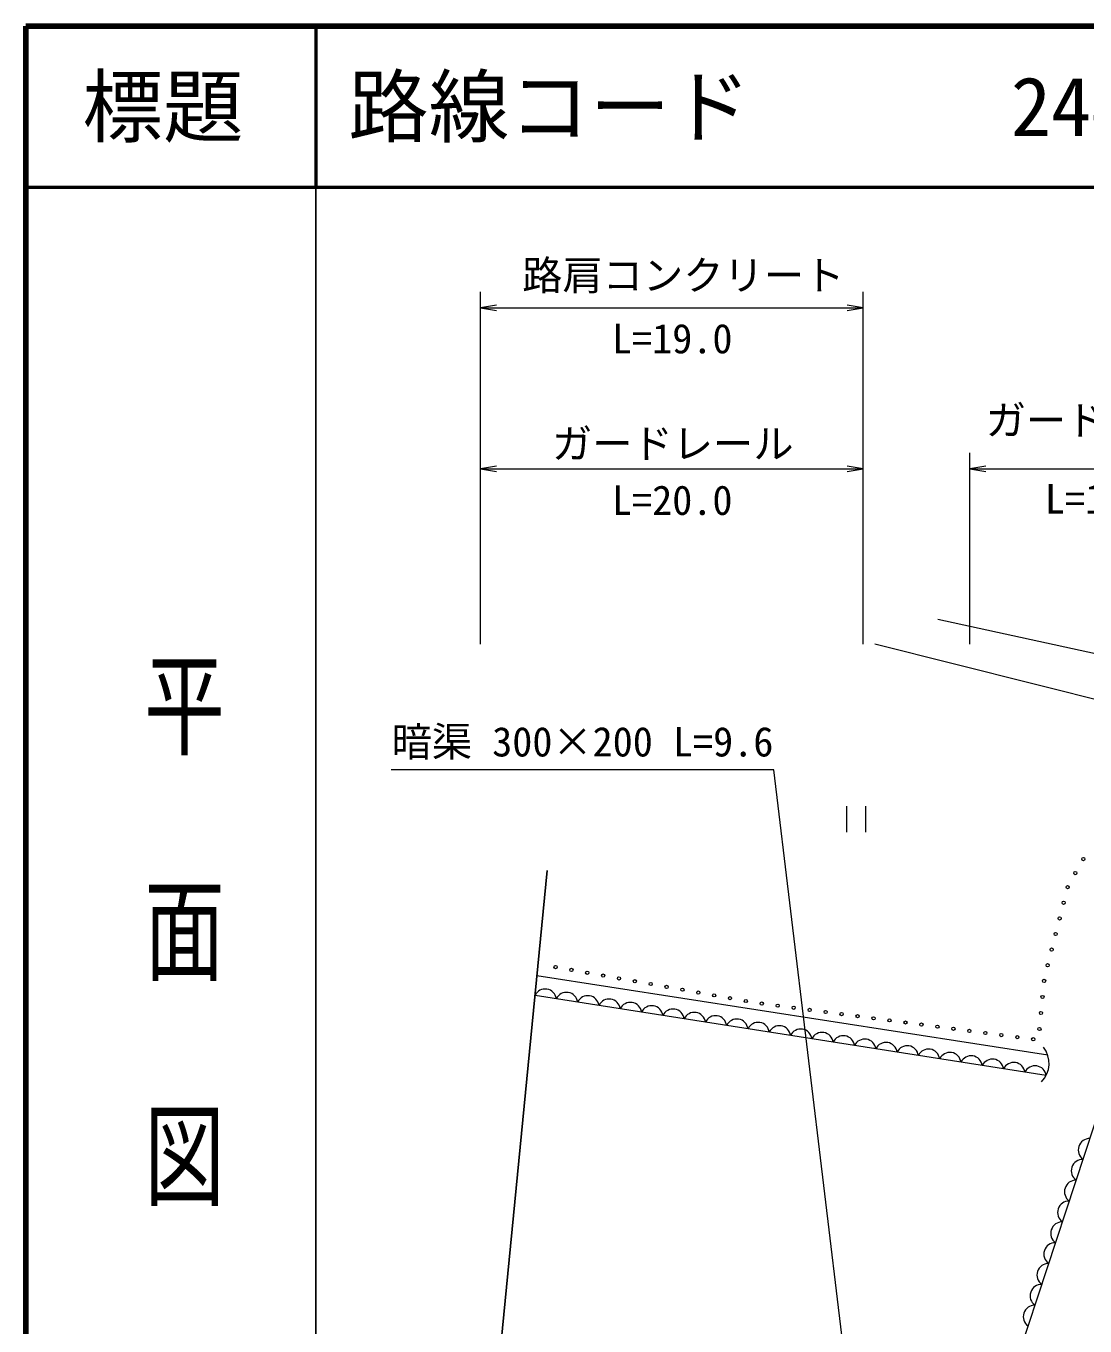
# Model space of a CAD drawing. Units: millimetres, scale not verified. Extents: x 40000 to 680000, y 20000 to 380000.
# Drawn here: x 40000 to 105745, y 299319 to 380000 of the extents above; entities that cross this region are included whole.
import ezdxf
from ezdxf.enums import TextEntityAlignment as Align

# ---------------------------------------------------------------- set-up
doc = ezdxf.new("R2010")
doc.units = ezdxf.units.MM
doc.header["$LTSCALE"] = 1000
for name, color, linetype, lineweight in [('M-BMK-OTRS', 5, 'Continuous', 25), ('M-STR-HTXT', 7, 'Continuous', 13), ('M-TTL', 2, 'Continuous', 140), ('M-TTL-BAND', 7, 'Continuous', 25), ('M-TTL-LINE', 7, 'Continuous', 50), ('M-WORK', 1, 'Continuous', 13), ('引出線', 7, 'Continuous', 13)]:
    doc.layers.add(name, color=color, linetype=linetype, lineweight=lineweight)
doc.layers.add('M-TTL-TXT', color=7, linetype='Continuous')
doc.styles.add('@ＭＳ ゴシック', font='')
doc.styles.add('ＭＳ ゴシック', font='')
doc.styles.get('@ＭＳ ゴシック').set_extended_font_data('@MS Gothic')
doc.styles.get('ＭＳ ゴシック').set_extended_font_data('MS Gothic')

# ---------------------------------------------------------------- blocks, each defined once
blk = doc.blocks.new('open_arrow')
at = {"color": 0, "linetype": 'Continuous', "lineweight": -2}
blk.add_lwpolyline([(7.5, 1.25), (0, 0), (7.5, -1.25)], dxfattribs=at)

msp = doc.modelspace()

# ---------------------------------------------------------------- linework, layer by layer
at = {"layer": 'M-BMK-OTRS'}
msp.add_line((67937, 282208), (72358, 327582), dxfattribs=at)
at = {"layer": 'M-STR-HTXT'}
for p, q in [((68209, 341643), (68209, 363511)), ((91981, 341643), (91981, 363511)), ((68209, 362511), (91981, 362511)), ((98599, 341643), (98599, 353520)), ((68209, 352511), (91981, 352511)), ((98599, 352520), (115352, 352520))]:
    msp.add_line(p, q, dxfattribs=at)
at = {"layer": 'M-TTL'}
for p, q in [((40000, 380000), (40000, 20000)), ((680000, 380000), (40000, 380000))]:
    msp.add_line(p, q, dxfattribs=at)
at = {"layer": 'M-TTL-BAND'}
msp.add_line((58000, 370000), (58000, 20000), dxfattribs=at)
at = {"layer": 'M-TTL-LINE'}
for p, q in [((58000, 380000), (58000, 370000)), ((40000, 370000), (680000, 370000))]:
    msp.add_line(p, q, dxfattribs=at)
at = {"layer": 'M-WORK'}
for p, q in [((96600, 343186), (112877, 339644)), ((112555, 336648), (92689, 341643)), ((90929, 331571), (90929, 329971)), ((92129, 329971), (92129, 331571)), ((71723, 321064), (103429, 316143)), ((103333, 314864), (71603, 319834)), ((106899, 313542), (100073, 292855))]:
    msp.add_line(p, q, dxfattribs=at)
for centre in [(105642, 328296), (105142, 327429), (104665, 326554), (104417, 325585), (104169, 324616), (103920, 323648), (103672, 322679), (72876, 321594), (73861, 321419), (74845, 321243), (75830, 321068), (103424, 321710), (76814, 320892), (77799, 320717), (78783, 320542), (79768, 320366), (103204, 320737), (80752, 320191), (81737, 320015), (82721, 319840), (83706, 319665), (84690, 319489), (103107, 319741), (85677, 319329), (86668, 319198), (87660, 319068), (88651, 318938), (89643, 318808), (90634, 318677), (103011, 318746), (91626, 318547), (92617, 318417), (93609, 318287), (94600, 318156), (95592, 318026), (96583, 317896), (97575, 317766), (98566, 317635), (99558, 317505), (100549, 317375), (101541, 317245), (102532, 317114), (102914, 317751)]:
    msp.add_circle(centre, 100, dxfattribs=at)
for centre, radius, start, end in [((72233, 319535), 698, 7.55932, 154.63758), ((73555, 319328), 698, 7.55932, 154.63758), ((74878, 319121), 698, 7.55932, 154.63758), ((76200, 318914), 698, 7.55932, 154.63758), ((77522, 318707), 698, 7.55932, 154.63758), ((78844, 318499), 698, 7.55932, 154.63758), ((80166, 318292), 698, 7.55932, 154.63758), ((81488, 318085), 698, 7.55932, 154.63758), ((82810, 317878), 698, 7.55932, 154.63758), ((84132, 317671), 698, 7.55932, 154.63758), ((85454, 317464), 698, 7.55932, 154.63758), ((86776, 317257), 698, 7.55932, 154.63758), ((88098, 317050), 698, 7.55932, 154.63758), ((89421, 316843), 698, 7.55932, 154.63758), ((90743, 316636), 698, 7.55932, 154.63758), ((92065, 316429), 698, 7.55932, 154.63758), ((93387, 316222), 698, 7.55932, 154.63758), ((94709, 316015), 698, 7.55932, 154.63758), ((96031, 315808), 698, 7.55932, 154.63758), ((97353, 315600), 698, 7.55932, 154.63758), ((101845, 315618), 1669, 316.32253, 37.04191), ((98675, 315393), 698, 7.55932, 154.63758), ((99997, 315186), 698, 7.55932, 154.63758), ((101319, 314979), 698, 7.55932, 154.63758), ((102641, 314772), 698, 7.55932, 154.63758), ((106035, 310242), 713, 89.14625, 234.335), ((105608, 308949), 713, 89.14625, 234.335), ((105182, 307657), 713, 89.14625, 234.335), ((104755, 306364), 713, 89.14625, 234.335), ((104328, 305071), 713, 89.14625, 234.335), ((103902, 303778), 713, 89.14625, 234.335), ((103475, 302485), 713, 89.14625, 234.335), ((103049, 301192), 713, 89.14625, 234.335), ((102622, 299899), 713, 89.14625, 234.335)]:
    msp.add_arc(centre, radius, start, end, dxfattribs=at)
at = {"layer": '引出線'}
msp.add_lwpolyline([(92749, 281212), (86421, 333832), (62671, 333832)], dxfattribs=at)

# ---------------------------------------------------------------- block references
at = {"layer": 'M-STR-HTXT', "xscale": 133, "yscale": 133}
for p in [(68209, 362511), (68209, 352511), (98599, 352520)]:
    msp.add_blockref('open_arrow', p, dxfattribs=at)
at = {"layer": 'M-STR-HTXT', "xscale": 133, "yscale": 133, "rotation": 180}
for p in [(91981, 362511), (91981, 352511)]:
    msp.add_blockref('open_arrow', p, dxfattribs=at)

# ---------------------------------------------------------------- texts
at = {"layer": 'M-STR-HTXT', "style": 'ＭＳ ゴシック'}
for s, p in [('路肩コンクリート', (80805, 364530)), ('ガードレール', (107083, 355535)), ('ガードレール', (80152, 354081))]:
    msp.add_text(s, height=1833, dxfattribs=at).set_placement(p, align=Align.MIDDLE_CENTER)
for s, p in [('L=19.0', (80119, 359134)), ('L=20.0', (80119, 349107)), ('L=15.0', (106991, 349189))]:
    msp.add_text(s, height=1833, dxfattribs=at).set_placement(p, align=Align.BOTTOM_CENTER)
at = {"layer": 'M-TTL-BAND', "style": '@ＭＳ ゴシック', "width": 1.4}
msp.add_text('平  面  図', height=3666, rotation=270, dxfattribs=at).set_placement((49777, 306475), align=Align.MIDDLE_RIGHT)
at = {"layer": 'M-TTL-TXT', "style": 'ＭＳ ゴシック'}
msp.add_text('標題', height=3666, dxfattribs=at).set_placement((48500, 375000), align=Align.MIDDLE_CENTER)
for s, p in [('路線コード', (60000, 375000)), ('244', (101142, 375000))]:
    msp.add_text(s, height=3666, dxfattribs=at).set_placement(p, align=Align.MIDDLE_LEFT)
at = {"layer": '引出線', "style": 'ＭＳ ゴシック'}
msp.add_text('暗渠 300×200 L=9.6', height=1833, dxfattribs=at).set_placement((74546, 335582), align=Align.MIDDLE_CENTER)

doc.saveas('drawing.dxf')
